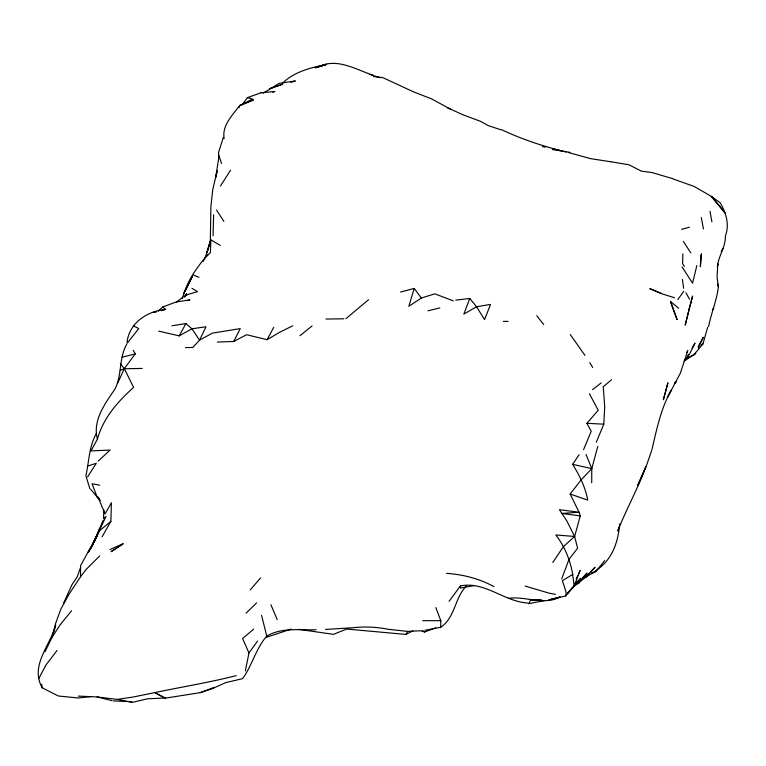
<?xml version="1.0" encoding="UTF-8"?>
<svg xmlns="http://www.w3.org/2000/svg" width="766" height="766" viewBox="0 0 766 766"><rect width="100%" height="100%" fill="white"/><g stroke="black" fill="none" stroke-linecap="round" stroke-linejoin="round"><path stroke-width="1.15" d="M98.278 461.065L110.112 450.035L91.001 450.944L97.435 439.1C92.322 420.898 104.952 403.644 114.785 389.339C122.378 375.014 118.51 357.846 127.07 343.618M591.716 482.8L591.783 468.639L597.786 446.396M44.983 651.78L52.203 637.063L55.602 623.4L60.926 608.941L69.438 593.564L80.497 576.855L80.602 565.653L96.966 535.654L105.986 516.447L103.563 518.716L103.793 509.505M424.967 630.284L440.699 627.268L440.814 620.68L435.816 607.543M213.072 235.689L213.628 214.806M102.069 536.822L110.888 521.407L111.405 502.668L105.057 513.919L97.981 496.99L99.302 498.752M682.889 253.891L682.592 263.657L684.411 266.434M707.669 327.274L702.949 343.934L693.737 355.003L687.82 357.751M703.447 228.967L701.273 217.467M700.967 254.858L700.363 266.788L701.436 253.613M596.283 442.269L603.809 424.173L604.719 406.909L603.244 386.773L611.498 379.792M619.656 523.858C618.258 542.146 611.996 560.511 595.565 570.67M559.994 597.011L548.81 599.893L565.729 595.91L566.093 592.147L562.407 580.685L572.709 574.423C570.23 560.157 564.733 546.464 555.848 534.965L574.624 536.468L577.602 548.284L569.033 559.247L561.65 579.01M89.833 488.593L85.907 475.868C89.067 461.515 88.99 446.578 96.42 433.345M717.426 265.984L717.857 263.763L717.033 276.823L718.355 286.723M245.302 670.978L248.969 652.977L257.558 641.037M708.636 326.555C711.107 313.198 716.727 300.712 718.345 287.116L717.474 283.631M717.369 267.056C718.202 256.208 725.795 247.035 725.364 236.043C729.768 224.505 726.082 212.938 720.164 202.741L711.308 196.355L694.159 186.454L673.429 179.091M696.859 265.476L692.569 283.209L682.075 266.932M217.218 170.885L215.715 177.492L218.636 158.591L218.559 152.415L223.299 137.545M217.027 171.239L212.689 190.035L210.899 206.629L210.334 240.725L206.925 252.847L210.841 239.844L220.235 245.359M78.4 696.102L97.129 696.936L117.255 699.425L133.332 696.983L154.828 692.588L165.197 698.171L200.309 692.636L212.096 688.749L225.472 682.707L242.631 678.638C252.349 665.194 255.882 648.409 266.779 636.115L261.56 615.357M652.01 449.364C656.711 429.324 660.799 408.9 670.939 390.708L667.646 397.142L680.323 373.224L687.82 350.464L686.633 352.465M239.174 107.566L239.672 105.593L252.589 99.073L247.428 97.646L242.113 104.856M552.822 562.464L563.47 546.56L574.624 536.468L580.245 515.92L579.067 512.224L570.124 494.041L581.183 479.813L591.783 468.639L586.047 454.554M55.42 626.186L52.203 637.063L60.409 624.453L71.602 610.761M400.561 292.047L414.186 288.428L408.843 306.323L421.329 298.022L434.82 293.838L453.309 300.894M182.394 298.625C186.626 281.869 196.517 267.334 207.988 254.666M205.24 257.424L210.841 239.844L210.411 252.694L205.24 257.424L203.019 261.551M619.129 527.046L617.789 531.049C626.195 509.237 637.819 488.947 645.815 466.915L637.743 485.452L646.772 464.703L651.742 450.245M126.984 342.172C129.569 322.591 147.139 311.245 165.6 309.387L162.593 307.042L158.313 311.14M80.497 567.549L77.213 576.913L72.023 584.582L63.444 603.522M469.769 298.462L463.87 314.089L476.596 306.735L490.537 304.408L484.543 319.623L476.596 306.735L469.769 298.462L455.674 300.157M97.435 439.1C103.228 417.997 117.715 401.7 133.61 387.366L124.37 368.772L142.189 368.436M55.736 625.104C50.163 645.623 29.663 665.788 42.216 687.791L58.36 695.997L78.17 697.998L91.125 696.591M94.352 541.945L99.503 529.134M583.568 449.671L591.208 431.21L586.871 423.311L598.217 410.27L589.38 393.695M110.888 521.407L99.341 530.867L91.24 547.69L88.243 552.229L91.24 547.69L96.966 535.654L92.581 544.607L103.017 520.669M449.077 601.348L460.404 585.942C484.926 580.944 504.057 601.703 527.937 603.024L528.952 603.637L530.599 599.721L541.495 599.912M567.625 593.267L574.127 585.961L580.14 570.44L578.675 573.562M117.744 383.029L124.226 368.695L135.228 353.969L133.284 350.273M576.243 578.742L577.698 575.63M698.257 348.013L703.284 337.299L698.228 346.672M95.606 538.45L96.966 535.654M185.219 296.499L186.684 293.522L184.462 297.084M217.305 342.067L233.697 341.483L240.265 328.614L212.354 333.143L199.543 340.152L192.793 347.448L185.449 347.592M38.76 678.609L46.017 664.926L57.029 650.478M233.697 341.483L246.556 334.713L267.095 339.692L273.768 327.274M179.187 335.872L185.889 323.606L191.969 328.786L199.543 340.152L205.987 326.756L191.969 328.786L179.187 335.872L158.706 331.113M693.737 355.003L695.748 353.317L685.149 360.48L686.307 358.44M687.466 356.41L688.624 354.371M692.1 348.262L694.992 343.168L689.438 354.237L685.149 360.48M721.246 251.507L722.98 248.49M298.941 629.355L333.43 634.344L346.653 629.049L405.932 634.42L407.771 631.423L420.486 630.753L424.67 631.979L435.768 627.89M87.602 476.892L96.305 463.286L88.023 465.92M220.416 186.042L230.595 170.167M570.124 494.041L587.723 500.102C585.358 487.233 579.546 475.351 572.623 464.349L579.048 454.774M466.417 585.971C454.525 597.92 455.368 617.444 440.699 627.268M677.872 299.477L683.808 291.281M80.497 576.855L85.849 569.732L99.628 555.972M712.495 309.665L713.816 307.961M127.654 342.594L138.761 328.576L133.274 325.809M589.408 572.968L585.377 577.057L596.082 571.34L604.633 560.626M565.729 595.91L574.127 585.961L572.709 574.423M250.204 589.925L260.536 577.957M573.543 586.612L580.82 578.253L576.597 582.227M674.769 383.239L676.062 381.822L674.453 383.364M567.367 593.353L574.127 585.961M582.141 578.33L586.995 573.054L579.211 582.687L573.638 586.335M591.017 571.331L595.038 567.242L587.062 576.271L578.177 582.945M684.057 361.179L687.217 358.038L685.283 359.273M246.145 613.135L256.6 602.871M571.359 589.121L573.341 587.359L571.465 588.805M368.58 299.688L346.002 318.599M282.932 82.785C294.728 71.506 310.948 67.686 326.431 64.421L315.027 67.781L326.239 64.344L320.81 66.412M253.738 629.145L242.583 638.451L248.969 652.977M299.946 335.68L312.097 325.943M176.439 302.206L182.758 297.208M592.52 389.626L601.262 382.856M701.072 345.275L702.949 343.934M263.035 93.28L279.169 83.37L295.36 80.937L290.879 82.402M318.397 67.121C338.112 55.956 360.997 72.78 380.396 77.682M123.115 543.937L111.118 551.664L122.991 543.697L109.988 549.595M267.095 339.692L279.781 332.214L292.736 325.809M214.26 687.351L200.309 692.636M405.932 634.42L412.884 630.878M184.146 296.385L188.216 294.374L197.551 291.664L191.912 288.275M577.286 583.606L579.211 582.687L575.984 584.094M585.377 577.057L587.062 576.271L583.845 577.478M120.339 370.313L124.226 368.695L120.367 363.63M239.768 105.517L253.489 99.915L239.672 105.593C232.519 115.139 221.805 125.461 224.141 138.55M266.779 636.115C281.783 627.143 299.496 630.399 316.071 629.748M596.082 571.34L591.611 572.805M162.593 307.042L175.883 302.053M247.428 97.646L260.833 92.83M269.469 88.808L282.826 84.097L270.274 88.454M266.491 637.293L291.099 629.125M559.984 597.078C543.496 605.753 525.639 595.871 508.337 598.332M161.53 310.67L165.6 309.387M187.593 300.588L189.863 299.899L176.984 301.842M272.744 92.169L274.946 91.508L260.66 92.734M681.568 229.321L689.467 227.243M428.031 310.805L439.808 307.884M122.167 357.128L135.228 353.969M528.952 603.637L544.166 600.649L530.599 599.721M236.292 675.65C209.357 682.429 181.992 686.92 154.828 692.588L165.197 698.171M473.963 585.645L460.548 588.049L460.404 585.942M171.919 325.77L185.889 323.606M152.855 312.432L156.312 312.078M325.502 629.441L353.241 627.699A93.529 68.959 -13.6 0 1 388.008 629.25L407.771 631.423M165.025 697.97L147.589 698.793L132.374 702.355L117.255 699.425M325.962 319.049L343.848 318.8M422.736 620.69L440.814 620.68M503.358 321.385L508.021 321.414M113.062 700.89L131.781 701.723M586.871 423.311L603.809 424.173M672.969 178.756L652.144 172.58L641.343 171.115L629.106 164.824L610.875 161.75M446.578 573.332C462.999 574.529 479.497 578.608 493.974 586.66M373.463 76.581L382.78 77.615L413.736 91.949L431.373 98.795L450.485 109.136L463.516 115.015L480.282 121.229L488.497 125.681L500.878 129.789M580.245 515.92L561.947 513.459L559.41 509.706L579.067 512.224L561.947 513.459L567.06 521.387L574.624 536.468M590.806 158.677L610.684 161.741M552.41 149.542L569.942 152.357M99.599 485.175L92.035 483.748L97.129 497.01L100.145 500.514L90.579 489.196M555.465 594.33L548.715 593.056L525.198 586.057M542.472 146.574L545.315 147.139M369.7 74.455L372.965 75.183M572.623 464.349L591.783 468.639M552.995 148.863L566.256 151.984M97.129 696.936L111.779 700.612M568.449 152.53L590.394 158.61M674.511 297.754L662.36 293.933L649.798 288.59L661.412 293.56M559.573 150.347C539.858 145.186 520.363 138.569 501.663 129.713M447.363 107.843L450.485 109.136M193.559 275.042L198.94 277.33M422.727 630.6L424.67 631.979M670.499 301.478L677.048 319.527L670.499 301.478L678.599 308.258M536.746 315.707L543.697 324.506M414.186 288.428L421.329 298.022M584.975 355.414L570.277 334.55M683.358 241.405L690.817 252.895M216.548 210.037L223.854 221.422M589.734 362.682L592.721 367.489M685.924 292.746L689.563 299.286M270.886 604.709L277.215 619.57M218.626 154.78L221.546 163.493M710.005 211.301L711.901 221.824M41.632 684.306L42.216 687.791M682.391 279.399L683.645 288.265M689.151 308.784L685.216 325.138L692.608 296.059L689.151 308.784M667.885 382.962L663.404 399.67L667.885 382.962M186.014 288.974L184.041 293.167L192.419 276.287L186.014 288.974M718.786 205.106L711.308 196.355L724.971 212.881L718.786 205.106"/></g></svg>
